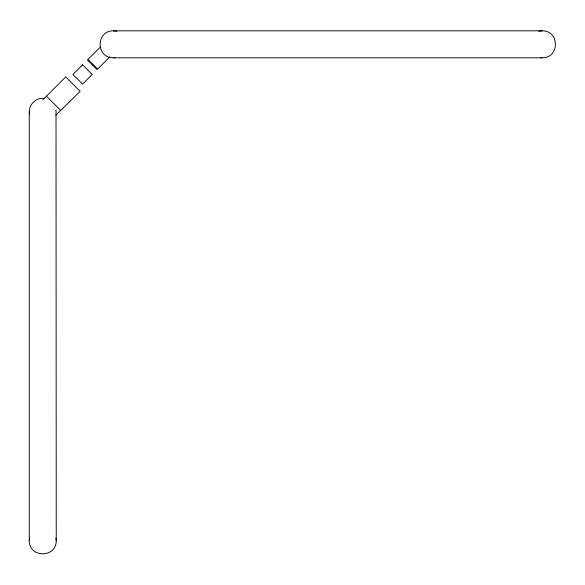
<?xml version="1.0" encoding="UTF-8"?>
<svg xmlns="http://www.w3.org/2000/svg" width="585" height="585" viewBox="0 0 585 585"><rect width="100%" height="100%" fill="white"/><g stroke="black" fill="none" stroke-linecap="round" stroke-linejoin="round"><path stroke-width="0.88" d="M56.014 110.024L56.248 540.642C56.438 558.214 29.053 558.214 29.25 540.642L29.25 111.779C29.133 103.976 36.723 97.066 44.497 98.47M29.25 540.642L29.594 538.017M42.807 99.772L65.703 76.876L80.167 91.333L55.816 115.194M100.21 47.188L87.999 59.399L97.644 69.037L109.856 56.825M113.344 30.815C95.772 30.625 95.772 58.01 113.344 57.813L542.215 57.813C559.786 58.01 559.786 30.625 542.215 30.815L113.344 30.815L116.846 31.276M113.344 57.813L115.099 57.586M538.705 31.276L542.215 30.815M540.46 57.586L542.215 57.813M87.399 59.999L97.037 69.644M46.42 96.159L60.884 110.616M29.25 111.779L29.594 114.404M55.904 538.017L56.248 540.642M82.573 64.825L72.935 74.463L82.573 84.101L92.218 74.463L82.573 64.825"/></g></svg>
